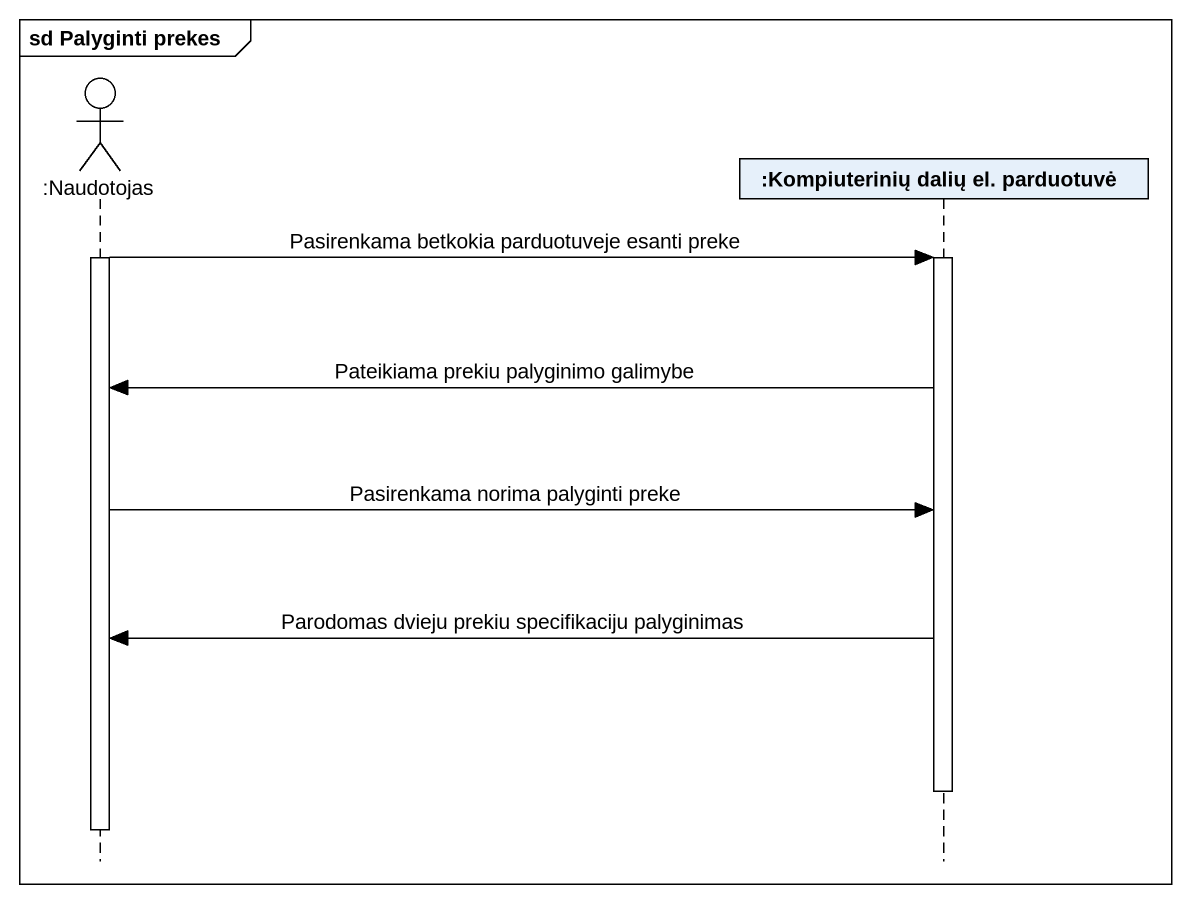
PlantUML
@startuml
mainframe sd Palyginti prekes
hide footbox
actor ":Naudotojas" as Naudotojas
participant ":Kompiuterinių dalių el. parduotuvė" as Kompiuterinių_dalių_el

activate Naudotojas
Naudotojas -> Kompiuterinių_dalių_el : Pasirenkama betkokia parduotuveje esanti preke
activate Kompiuterinių_dalių_el
Kompiuterinių_dalių_el -> Naudotojas : Pateikiama prekiu palyginimo galimybe
Naudotojas -> Kompiuterinių_dalių_el : Pasirenkama norima palyginti preke
Kompiuterinių_dalių_el -> Naudotojas : Parodomas dvieju prekiu specifikaciju palyginimas
deactivate Kompiuterinių_dalių_el
deactivate Naudotojas
@enduml
